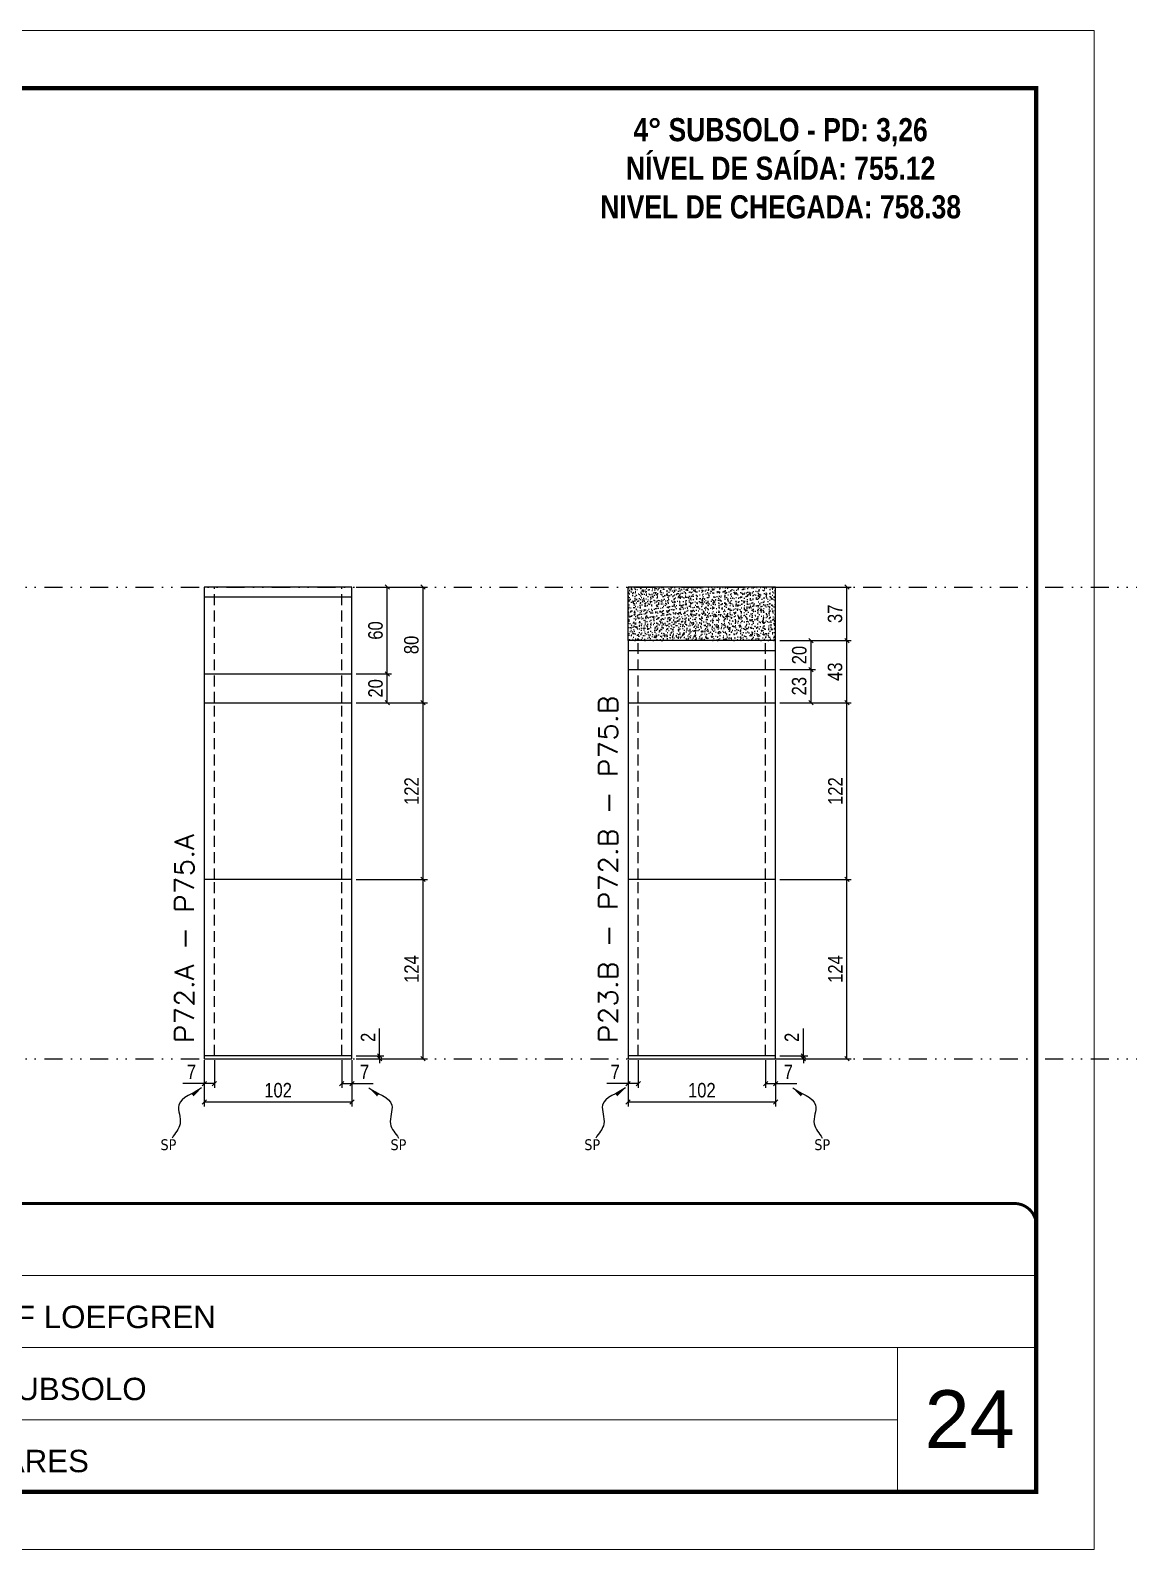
# Model space of a CAD drawing. Header units: millimetres. Extents: x 13777 to 27878, y -21631 to 6985.
# Drawn here: x 19932 to 20691, y 192 to 1242 of the extents above; entities that cross this region are included whole.
import ezdxf

# ---------------------------------------------------------------- set-up
doc = ezdxf.new("R2010")
doc.units = ezdxf.units.MM
for name, pattern in [('CONTINUO', [0]), ('DASHED', [0.75, 0.5, -0.25]), ('DIVIDE2', [0.625, 0.25, -0.125, 0, -0.125, 0, -0.125]), ('HIDDEN', [0.375, 0.25, -0.125])]:
    doc.linetypes.add(name, pattern=pattern)
for name, color, linetype, lineweight in [('CARIMBO', 255, 'Continuous', 9), ('Folhas', 255, 'Continuous', 9), ('SARRAFO DE PRESSAO', 251, 'DASHED', 9), ('Texto Seção', 7, 'Continuous', 15)]:
    doc.layers.add(name, color=color, linetype=linetype, lineweight=lineweight)
for name, color, linetype in [('COTA', 241, 'Continuous'), ('NOMENCLATURA', 7, 'Continuous'), ('Nível', 160, 'Continuous'), ('Painéis', 200, 'Continuous'), ('SARR_2.2x7', 40, 'Continuous'), ('Sarrafo de Pressão', 42, 'HIDDEN'), ('texto', 7, 'Continuous')]:
    doc.layers.add(name, color=color, linetype=linetype)
doc.styles.add('ARIAL', font='arial.ttf')
doc.styles.add('COTA TECNICA', font='techl___.ttf', dxfattribs={"height": 10})
doc.styles.add('COTA TECNICA-50', font='techl___.ttf', dxfattribs={"height": 10})
doc.styles.add('REGUA-120', font='ROMANS.shx', dxfattribs={"height": 15})
doc.styles.add('ROMANC', font='techb___.ttf', dxfattribs={"height": 2.5})
doc.styles.get("Standard").update_dxf_attribs({"font": 'arial.ttf'})
doc.styles.add('Tecnologia', font='')
doc.styles.get('Tecnologia').set_extended_font_data('Forgotten Futurist')
doc.dimstyles.new('COTA PAINEL-50', dxfattribs={"dimtxt": 10, "dimasz": 3, "dimexe": 3, "dimexo": 3, "dimgap": 3, "dimtad": 1, "dimdec": 1, "dimzin": 12, "dimdsep": 46, "dimtxsty": 'COTA TECNICA-50', "dimblk1": 'OBLIQUE', "dimblk2": 'OBLIQUE', "dimsah": 1, "dimcen": 0.9, "dimclrd": 4, "dimclre": 4, "dimclrt": 240, "dimadec": 1, "dimazin": 3, "dimtfac": 1, "dimtdec": 1, "dimtmove": 0, "dimatfit": 3, "dimfxl": 1, "dimtolj": 1, "dimtzin": 12, "dimarcsym": 0})
doc.dimstyles.new('PAINEL', dxfattribs={"dimtxt": 10, "dimasz": 3, "dimexe": 3, "dimexo": 3, "dimgap": 3, "dimtad": 1, "dimdec": 1, "dimzin": 12, "dimdsep": 46, "dimtxsty": 'COTA TECNICA', "dimblk1": 'OBLIQUE', "dimblk2": 'OBLIQUE', "dimsah": 1, "dimcen": 0.9, "dimclrd": 4, "dimclre": 4, "dimclrt": 240, "dimadec": 1, "dimazin": 3, "dimtfac": 1, "dimtdec": 1, "dimtmove": 0, "dimatfit": 3, "dimfxl": 1, "dimtolj": 1, "dimtzin": 12, "dimarcsym": 0})
doc.dimstyles.get("Standard").update_dxf_attribs({"dimtxt": 0.18, "dimasz": 0.18, "dimexe": 0.18, "dimexo": 0.0625, "dimgap": 0.09, "dimtad": 0, "dimtih": 1, "dimtoh": 1, "dimdec": 4, "dimzin": 0, "dimdsep": 46, "dimtxsty": 'Standard', "dimcen": 0.09, "dimadec": 0, "dimazin": 0, "dimtfac": 1, "dimtdec": 4, "dimtofl": 0, "dimtmove": 0, "dimatfit": 3, "dimfxl": 1, "dimtolj": 1, "dimtzin": 0, "dimarcsym": 0})

# ---------------------------------------------------------------- blocks, each defined once
blk = doc.blocks.new('9999999999')
at = {"color": 30, "linetype": 'CONTINUO'}
for p, q in [((98564.6, 34230.2), (98564.6, 34429.4)), ((98564.6, 34379.6), (99584, 34379.6)), ((98564.6, 34329.8), (99488, 34329.8)), ((99584, 34329.8), (99488, 34329.8)), ((99488, 34329.8), (99488, 34230.2)), ((98564.6, 34280), (99488, 34280))]:
    blk.add_line(p, q, dxfattribs=at)
at = {"color": 30, "linetype": 'CONTINUO', "const_width": 2}
blk.add_lwpolyline([(99584, 34230.2), (99584, 34414.4, 0.414214), (99569, 34429.4), (98229, 34429.4, 0.414214), (98214, 34414.4), (98214, 34245.2, 0.414214), (98229, 34230.2), (99584, 34230.2)], format="xyb", dxfattribs=at)
at = {"layer": 'Folhas'}
blk.add_lwpolyline([(98139, 34190.2), (99624, 34190.2), (99624, 35240.2), (98139, 35240.2)], close=True, dxfattribs=at)
at = {"layer": 'Folhas', "color": 30, "const_width": 3}
blk.add_lwpolyline([(98214, 34230.2), (99584, 34230.2), (99584, 35200.2), (98214, 35200.2)], close=True, dxfattribs=at)
at = {"color": 7, "linetype": 'Continuous', "ltscale": 5, "style": 'ARIAL'}
for s, height, p in [('SKR', 15.48, (98837.7, 34393.1)), ('LEAF LOEFGREN', 15.483, (98837.7, 34343.3)), ('4° SUBSOLO', 15.48, (98837.7, 34293.5)), ('NOVA SISTEMAS CONSTRUTIVOS', 11.059, (98263.2, 34267.2)), ('PILARES', 15.48, (98837.7, 34243.7))]:
    blk.add_text(s, height=height, dxfattribs=at).set_placement(p)
at = {"layer": 'Folhas', "color": 7, "style": 'Tecnologia', "width": 1.5}
for s, p in [('CLIENTE:', (98573.7, 34397.2)), ('OBRA:', (98573.7, 34347.3)), ('PAVIMENTO:', (98573.7, 34297.5)), ('PROJETO:', (98573.7, 34247.7))]:
    blk.add_text(s, height=14, dxfattribs=at).set_placement(p)
blk = doc.blocks.new('_Oblique')
at = {"color": 0, "linetype": 'ByBlock', "lineweight": -2}
blk.add_line((-0.5, -0.5), (0.5, 0.5), dxfattribs=at)
blk = doc.blocks.new('*D661')
at = {"layer": 'COTA', "color": 4, "lineweight": -2, "transparency": 16777216}
for p, q in [((20051.8, 530.1), (20051.8, 498.2)), ((20153.8, 530.1), (20153.8, 498.2)), ((20153.8, 501.2), (20051.8, 501.2))]:
    blk.add_line(p, q, dxfattribs=at)
at = {"layer": 'Defpoints', "color": 0, "transparency": 16777216}
for p in [(20051.8, 533.1), (20153.8, 533.1), (20051.8, 501.2)]:
    blk.add_point(p, dxfattribs=at)
at = {"layer": 'COTA', "color": 4, "lineweight": -2, "transparency": 16777216, "xscale": 3, "yscale": 3, "zscale": 3, "rotation": 180}
blk.add_blockref('_Oblique', (20051.8, 501.2), dxfattribs=at)
at = {"layer": 'COTA', "color": 4, "lineweight": -2, "transparency": 16777216, "xscale": 3, "yscale": 3, "zscale": 3}
blk.add_blockref('_Oblique', (20153.8, 501.2), dxfattribs=at)
at = {"layer": 'COTA', "color": 240, "transparency": 16777216, "insert": (20102.8, 509.3), "char_height": 10, "attachment_point": 5, "style": 'COTA TECNICA'}
blk.add_mtext('\\A1;102', dxfattribs=at)
blk = doc.blocks.new('*D662')
at = {"layer": 'COTA', "color": 4, "lineweight": -2, "transparency": 16777216}
for p, q in [((20146.8, 530.1), (20146.8, 510.9)), ((20153.8, 528.1), (20153.8, 510.9)), ((20146.8, 513.9), (20153.8, 513.9)), ((20153.8, 513.9), (20168.5, 513.9))]:
    blk.add_line(p, q, dxfattribs=at)
at = {"layer": 'Defpoints', "color": 0, "transparency": 16777216}
for p in [(20146.8, 533.1), (20153.8, 531.1), (20153.8, 513.9)]:
    blk.add_point(p, dxfattribs=at)
at = {"layer": 'COTA', "color": 4, "lineweight": -2, "transparency": 16777216, "xscale": 3, "yscale": 3, "zscale": 3, "rotation": 180}
blk.add_blockref('_Oblique', (20146.8, 513.9), dxfattribs=at)
at = {"layer": 'COTA', "color": 4, "lineweight": -2, "transparency": 16777216, "xscale": 3, "yscale": 3, "zscale": 3}
blk.add_blockref('_Oblique', (20153.8, 513.9), dxfattribs=at)
at = {"layer": 'COTA', "color": 240, "transparency": 16777216, "insert": (20162.6, 522), "char_height": 10, "attachment_point": 5, "style": 'COTA TECNICA-50'}
blk.add_mtext('\\A1;7', dxfattribs=at)
blk = doc.blocks.new('*D663')
at = {"layer": 'COTA', "color": 4, "lineweight": -2, "transparency": 16777216}
for p, q in [((20051.8, 528.1), (20051.8, 510.9)), ((20058.8, 530.1), (20058.8, 510.9)), ((20051.8, 513.9), (20037, 513.9)), ((20058.8, 513.9), (20051.8, 513.9))]:
    blk.add_line(p, q, dxfattribs=at)
at = {"layer": 'Defpoints', "color": 0, "transparency": 16777216}
for p in [(20051.8, 531.1), (20058.8, 533.1), (20051.8, 513.9)]:
    blk.add_point(p, dxfattribs=at)
at = {"layer": 'COTA', "color": 4, "lineweight": -2, "transparency": 16777216, "xscale": 3, "yscale": 3, "zscale": 3, "rotation": 180}
blk.add_blockref('_Oblique', (20051.8, 513.9), dxfattribs=at)
at = {"layer": 'COTA', "color": 4, "lineweight": -2, "transparency": 16777216, "xscale": 3, "yscale": 3, "zscale": 3}
blk.add_blockref('_Oblique', (20058.8, 513.9), dxfattribs=at)
at = {"layer": 'COTA', "color": 240, "transparency": 16777216, "insert": (20042.9, 522), "char_height": 10, "attachment_point": 5, "style": 'COTA TECNICA-50'}
blk.add_mtext('\\A1;7', dxfattribs=at)
blk = doc.blocks.new('*D664')
at = {"layer": 'COTA', "color": 4, "lineweight": -2, "transparency": 16777216}
for p, q in [((20173, 533.1), (20173, 551.9)), ((20156.8, 533.1), (20176, 533.1)), ((20156.8, 531.1), (20176, 531.1)), ((20173, 531.1), (20173, 533.1)), ((20173, 531.1), (20173, 528.1))]:
    blk.add_line(p, q, dxfattribs=at)
at = {"layer": 'Defpoints', "color": 0, "transparency": 16777216}
for p in [(20153.8, 533.1), (20153.8, 531.1), (20173, 531.1)]:
    blk.add_point(p, dxfattribs=at)
at = {"layer": 'COTA', "color": 4, "lineweight": -2, "transparency": 16777216, "xscale": 3, "yscale": 3, "zscale": 3}
for p, rotation in [((20173, 533.1), 270), ((20173, 531.1), 90)]:
    blk.add_blockref('_Oblique', p, dxfattribs=dict(at, rotation=rotation))
at = {"layer": 'COTA', "color": 240, "transparency": 16777216, "insert": (20165, 545.9), "char_height": 10, "attachment_point": 5, "rotation": 90, "style": 'COTA TECNICA-50'}
blk.add_mtext('\\A1;2', dxfattribs=at)
blk = doc.blocks.new('*D665')
at = {"layer": 'COTA', "color": 4, "lineweight": -2, "transparency": 16777216}
for p, q in [((20156.8, 777.1), (20206.1, 777.1)), ((20203.1, 655.1), (20203.1, 777.1)), ((20156.8, 655.1), (20206.1, 655.1))]:
    blk.add_line(p, q, dxfattribs=at)
at = {"layer": 'Defpoints', "color": 0, "transparency": 16777216}
for p in [(20153.8, 777.1), (20203.1, 777.1), (20153.8, 655.1)]:
    blk.add_point(p, dxfattribs=at)
at = {"layer": 'COTA', "color": 4, "lineweight": -2, "transparency": 16777216, "xscale": 3, "yscale": 3, "zscale": 3}
for p, rotation in [((20203.1, 777.1), 90), ((20203.1, 655.1), 270)]:
    blk.add_blockref('_Oblique', p, dxfattribs=dict(at, rotation=rotation))
at = {"layer": 'COTA', "color": 240, "transparency": 16777216, "insert": (20195.1, 716.1), "char_height": 10, "attachment_point": 5, "rotation": 90, "style": 'COTA TECNICA-50'}
blk.add_mtext('\\A1;122', dxfattribs=at)
blk = doc.blocks.new('*D666')
at = {"layer": 'COTA', "color": 4, "lineweight": -2, "transparency": 16777216}
for p, q in [((20156.8, 857.1), (20206.1, 857.1)), ((20203.1, 777.1), (20203.1, 857.1)), ((20156.8, 777.1), (20206.1, 777.1))]:
    blk.add_line(p, q, dxfattribs=at)
at = {"layer": 'Defpoints', "color": 0, "transparency": 16777216}
for p in [(20153.8, 857.1), (20203.1, 857.1), (20153.8, 777.1)]:
    blk.add_point(p, dxfattribs=at)
at = {"layer": 'COTA', "color": 4, "lineweight": -2, "transparency": 16777216, "xscale": 3, "yscale": 3, "zscale": 3}
for p, rotation in [((20203.1, 857.1), 90), ((20203.1, 777.1), 270)]:
    blk.add_blockref('_Oblique', p, dxfattribs=dict(at, rotation=rotation))
at = {"layer": 'COTA', "color": 240, "transparency": 16777216, "insert": (20195, 817.1), "char_height": 10, "attachment_point": 5, "rotation": 90, "style": 'COTA TECNICA-50'}
blk.add_mtext('\\A1;80', dxfattribs=at)
blk = doc.blocks.new('*D667')
at = {"layer": 'COTA', "color": 4, "linetype": 'ByBlock', "lineweight": -2, "transparency": 16777216}
for p, q in [((20156.8, 655.1), (20206.1, 655.1)), ((20203.1, 531.1), (20203.1, 655.1)), ((20156.8, 531.1), (20206.1, 531.1))]:
    blk.add_line(p, q, dxfattribs=at)
at = {"layer": 'Defpoints', "color": 0, "linetype": 'ByBlock', "transparency": 16777216}
for p in [(20153.8, 655.1), (20203.1, 655.1), (20153.8, 531.1)]:
    blk.add_point(p, dxfattribs=at)
at = {"layer": 'COTA', "color": 4, "linetype": 'ByBlock', "lineweight": -2, "transparency": 16777216, "xscale": 3, "yscale": 3, "zscale": 3}
for p, rotation in [((20203.1, 655.1), 90), ((20203.1, 531.1), 270)]:
    blk.add_blockref('_Oblique', p, dxfattribs=dict(at, rotation=rotation))
at = {"layer": 'COTA', "color": 240, "linetype": 'ByBlock', "transparency": 16777216, "insert": (20195.1, 593.1), "char_height": 10, "attachment_point": 5, "rotation": 90, "style": 'COTA TECNICA'}
blk.add_mtext('\\A1;124', dxfattribs=at)
blk = doc.blocks.new('*D668')
at = {"layer": 'COTA', "color": 4, "linetype": 'ByBlock', "lineweight": -2, "transparency": 16777216}
for p, q in [((20156.8, 655.1), (20206.1, 655.1)), ((20203.1, 531.1), (20203.1, 655.1)), ((20156.8, 531.1), (20206.1, 531.1))]:
    blk.add_line(p, q, dxfattribs=at)
at = {"layer": 'Defpoints', "color": 0, "linetype": 'ByBlock', "transparency": 16777216}
for p in [(20153.8, 655.1), (20203.1, 655.1), (20153.8, 531.1)]:
    blk.add_point(p, dxfattribs=at)
at = {"layer": 'COTA', "color": 4, "linetype": 'ByBlock', "lineweight": -2, "transparency": 16777216, "xscale": 3, "yscale": 3, "zscale": 3}
for p, rotation in [((20203.1, 655.1), 90), ((20203.1, 531.1), 270)]:
    blk.add_blockref('_Oblique', p, dxfattribs=dict(at, rotation=rotation))
at = {"layer": 'COTA', "color": 240, "linetype": 'ByBlock', "transparency": 16777216, "insert": (20195.1, 593.1), "char_height": 10, "attachment_point": 5, "rotation": 90, "style": 'COTA TECNICA'}
blk.add_mtext('\\A1;124', dxfattribs=at)
blk = doc.blocks.new('*D669')
at = {"layer": 'COTA', "color": 4, "lineweight": -2, "transparency": 16777216}
for p, q in [((20156.8, 797.1), (20181.3, 797.1)), ((20178.3, 777.1), (20178.3, 797.1)), ((20156.8, 777.1), (20181.3, 777.1))]:
    blk.add_line(p, q, dxfattribs=at)
at = {"layer": 'Defpoints', "color": 0, "transparency": 16777216}
for p in [(20153.8, 797.1), (20178.3, 797.1), (20153.8, 777.1)]:
    blk.add_point(p, dxfattribs=at)
at = {"layer": 'COTA', "color": 4, "lineweight": -2, "transparency": 16777216, "xscale": 3, "yscale": 3, "zscale": 3}
for p, rotation in [((20178.3, 797.1), 90), ((20178.3, 777.1), 270)]:
    blk.add_blockref('_Oblique', p, dxfattribs=dict(at, rotation=rotation))
at = {"layer": 'COTA', "color": 240, "transparency": 16777216, "insert": (20170.2, 787.1), "char_height": 10, "attachment_point": 5, "rotation": 90, "style": 'COTA TECNICA'}
blk.add_mtext('\\A1;20', dxfattribs=at)
blk = doc.blocks.new('*D670')
at = {"layer": 'COTA', "color": 4, "lineweight": -2, "transparency": 16777216}
for p, q in [((20156.8, 857.1), (20181.3, 857.1)), ((20178.3, 797.1), (20178.3, 857.1)), ((20156.8, 797.1), (20181.3, 797.1))]:
    blk.add_line(p, q, dxfattribs=at)
at = {"layer": 'Defpoints', "color": 0, "transparency": 16777216}
for p in [(20153.8, 857.1), (20178.3, 857.1), (20153.8, 797.1)]:
    blk.add_point(p, dxfattribs=at)
at = {"layer": 'COTA', "color": 4, "lineweight": -2, "transparency": 16777216, "xscale": 3, "yscale": 3, "zscale": 3}
for p, rotation in [((20178.3, 857.1), 90), ((20178.3, 797.1), 270)]:
    blk.add_blockref('_Oblique', p, dxfattribs=dict(at, rotation=rotation))
at = {"layer": 'COTA', "color": 240, "transparency": 16777216, "insert": (20170.2, 827.1), "char_height": 10, "attachment_point": 5, "rotation": 90, "style": 'COTA TECNICA'}
blk.add_mtext('\\A1;60', dxfattribs=at)
blk = doc.blocks.new('*D671')
at = {"layer": 'COTA', "color": 4, "lineweight": -2, "transparency": 16777216}
for p, q in [((20344.8, 530.1), (20344.8, 498.2)), ((20446.8, 530.1), (20446.8, 498.2)), ((20446.8, 501.2), (20344.8, 501.2))]:
    blk.add_line(p, q, dxfattribs=at)
at = {"layer": 'Defpoints', "color": 0, "transparency": 16777216}
for p in [(20344.8, 533.1), (20446.8, 533.1), (20344.8, 501.2)]:
    blk.add_point(p, dxfattribs=at)
at = {"layer": 'COTA', "color": 4, "lineweight": -2, "transparency": 16777216, "xscale": 3, "yscale": 3, "zscale": 3, "rotation": 180}
blk.add_blockref('_Oblique', (20344.8, 501.2), dxfattribs=at)
at = {"layer": 'COTA', "color": 4, "lineweight": -2, "transparency": 16777216, "xscale": 3, "yscale": 3, "zscale": 3}
blk.add_blockref('_Oblique', (20446.8, 501.2), dxfattribs=at)
at = {"layer": 'COTA', "color": 240, "transparency": 16777216, "insert": (20395.8, 509.3), "char_height": 10, "attachment_point": 5, "style": 'COTA TECNICA'}
blk.add_mtext('\\A1;102', dxfattribs=at)
blk = doc.blocks.new('*D672')
at = {"layer": 'COTA', "color": 4, "lineweight": -2, "transparency": 16777216}
for p, q in [((20439.8, 530.1), (20439.8, 510.9)), ((20446.8, 528.1), (20446.8, 510.9)), ((20439.8, 513.9), (20446.8, 513.9)), ((20446.8, 513.9), (20461.5, 513.9))]:
    blk.add_line(p, q, dxfattribs=at)
at = {"layer": 'Defpoints', "color": 0, "transparency": 16777216}
for p in [(20439.8, 533.1), (20446.8, 531.1), (20446.8, 513.9)]:
    blk.add_point(p, dxfattribs=at)
at = {"layer": 'COTA', "color": 4, "lineweight": -2, "transparency": 16777216, "xscale": 3, "yscale": 3, "zscale": 3, "rotation": 180}
blk.add_blockref('_Oblique', (20439.8, 513.9), dxfattribs=at)
at = {"layer": 'COTA', "color": 4, "lineweight": -2, "transparency": 16777216, "xscale": 3, "yscale": 3, "zscale": 3}
blk.add_blockref('_Oblique', (20446.8, 513.9), dxfattribs=at)
at = {"layer": 'COTA', "color": 240, "transparency": 16777216, "insert": (20455.6, 522), "char_height": 10, "attachment_point": 5, "style": 'COTA TECNICA-50'}
blk.add_mtext('\\A1;7', dxfattribs=at)
blk = doc.blocks.new('*D673')
at = {"layer": 'COTA', "color": 4, "lineweight": -2, "transparency": 16777216}
for p, q in [((20344.8, 528.1), (20344.8, 510.9)), ((20351.8, 530.1), (20351.8, 510.9)), ((20344.8, 513.9), (20330, 513.9)), ((20351.8, 513.9), (20344.8, 513.9))]:
    blk.add_line(p, q, dxfattribs=at)
at = {"layer": 'Defpoints', "color": 0, "transparency": 16777216}
for p in [(20344.8, 531.1), (20351.8, 533.1), (20344.8, 513.9)]:
    blk.add_point(p, dxfattribs=at)
at = {"layer": 'COTA', "color": 4, "lineweight": -2, "transparency": 16777216, "xscale": 3, "yscale": 3, "zscale": 3, "rotation": 180}
blk.add_blockref('_Oblique', (20344.8, 513.9), dxfattribs=at)
at = {"layer": 'COTA', "color": 4, "lineweight": -2, "transparency": 16777216, "xscale": 3, "yscale": 3, "zscale": 3}
blk.add_blockref('_Oblique', (20351.8, 513.9), dxfattribs=at)
at = {"layer": 'COTA', "color": 240, "transparency": 16777216, "insert": (20335.9, 522), "char_height": 10, "attachment_point": 5, "style": 'COTA TECNICA-50'}
blk.add_mtext('\\A1;7', dxfattribs=at)
blk = doc.blocks.new('*D674')
at = {"layer": 'COTA', "color": 4, "lineweight": -2, "transparency": 16777216}
for p, q in [((20466, 533.1), (20466, 551.9)), ((20449.8, 533.1), (20469, 533.1)), ((20449.8, 531.1), (20469, 531.1)), ((20466, 531.1), (20466, 533.1)), ((20466, 531.1), (20466, 528.1))]:
    blk.add_line(p, q, dxfattribs=at)
at = {"layer": 'Defpoints', "color": 0, "transparency": 16777216}
for p in [(20446.8, 533.1), (20446.8, 531.1), (20466, 531.1)]:
    blk.add_point(p, dxfattribs=at)
at = {"layer": 'COTA', "color": 4, "lineweight": -2, "transparency": 16777216, "xscale": 3, "yscale": 3, "zscale": 3}
for p, rotation in [((20466, 533.1), 270), ((20466, 531.1), 90)]:
    blk.add_blockref('_Oblique', p, dxfattribs=dict(at, rotation=rotation))
at = {"layer": 'COTA', "color": 240, "transparency": 16777216, "insert": (20458, 545.9), "char_height": 10, "attachment_point": 5, "rotation": 90, "style": 'COTA TECNICA-50'}
blk.add_mtext('\\A1;2', dxfattribs=at)
blk = doc.blocks.new('*D677')
at = {"layer": 'COTA', "color": 4, "lineweight": -2, "transparency": 16777216}
for p, q in [((20449.8, 857.1), (20499.1, 857.1)), ((20496.1, 820.1), (20496.1, 857.1)), ((20449.8, 820.1), (20499.1, 820.1))]:
    blk.add_line(p, q, dxfattribs=at)
at = {"layer": 'Defpoints', "color": 0, "transparency": 16777216}
for p in [(20446.8, 857.1), (20496.1, 857.1), (20446.8, 820.1)]:
    blk.add_point(p, dxfattribs=at)
at = {"layer": 'COTA', "color": 4, "lineweight": -2, "transparency": 16777216, "xscale": 3, "yscale": 3, "zscale": 3}
for p, rotation in [((20496.1, 857.1), 90), ((20496.1, 820.1), 270)]:
    blk.add_blockref('_Oblique', p, dxfattribs=dict(at, rotation=rotation))
at = {"layer": 'COTA', "color": 240, "transparency": 16777216, "insert": (20487.9, 838.6), "char_height": 10, "attachment_point": 5, "rotation": 90, "style": 'COTA TECNICA-50'}
blk.add_mtext('\\A1;37', dxfattribs=at)
blk = doc.blocks.new('*D675')
at = {"layer": 'COTA', "color": 4, "lineweight": -2, "transparency": 16777216}
for p, q in [((20449.8, 777.1), (20499.1, 777.1)), ((20496.1, 655.1), (20496.1, 777.1)), ((20449.8, 655.1), (20499.1, 655.1))]:
    blk.add_line(p, q, dxfattribs=at)
at = {"layer": 'Defpoints', "color": 0, "transparency": 16777216}
for p in [(20446.8, 777.1), (20496.1, 777.1), (20446.8, 655.1)]:
    blk.add_point(p, dxfattribs=at)
at = {"layer": 'COTA', "color": 4, "lineweight": -2, "transparency": 16777216, "xscale": 3, "yscale": 3, "zscale": 3}
for p, rotation in [((20496.1, 777.1), 90), ((20496.1, 655.1), 270)]:
    blk.add_blockref('_Oblique', p, dxfattribs=dict(at, rotation=rotation))
at = {"layer": 'COTA', "color": 240, "transparency": 16777216, "insert": (20488.1, 716.1), "char_height": 10, "attachment_point": 5, "rotation": 90, "style": 'COTA TECNICA-50'}
blk.add_mtext('\\A1;122', dxfattribs=at)
blk = doc.blocks.new('*D676')
at = {"layer": 'COTA', "color": 4, "lineweight": -2, "transparency": 16777216}
for p, q in [((20449.8, 820.1), (20499.1, 820.1)), ((20496.1, 777.1), (20496.1, 820.1)), ((20449.8, 777.1), (20499.1, 777.1))]:
    blk.add_line(p, q, dxfattribs=at)
at = {"layer": 'Defpoints', "color": 0, "transparency": 16777216}
for p in [(20446.8, 820.1), (20496.1, 820.1), (20446.8, 777.1)]:
    blk.add_point(p, dxfattribs=at)
at = {"layer": 'COTA', "color": 4, "lineweight": -2, "transparency": 16777216, "xscale": 3, "yscale": 3, "zscale": 3}
for p, rotation in [((20496.1, 820.1), 90), ((20496.1, 777.1), 270)]:
    blk.add_blockref('_Oblique', p, dxfattribs=dict(at, rotation=rotation))
at = {"layer": 'COTA', "color": 240, "transparency": 16777216, "insert": (20487.9, 798.6), "char_height": 10, "attachment_point": 5, "rotation": 90, "style": 'COTA TECNICA-50'}
blk.add_mtext('\\A1;43', dxfattribs=at)
blk = doc.blocks.new('*D678')
at = {"layer": 'COTA', "color": 4, "linetype": 'ByBlock', "lineweight": -2, "transparency": 16777216}
for p, q in [((20449.8, 655.1), (20499.1, 655.1)), ((20496.1, 531.1), (20496.1, 655.1)), ((20449.8, 531.1), (20499.1, 531.1))]:
    blk.add_line(p, q, dxfattribs=at)
at = {"layer": 'Defpoints', "color": 0, "linetype": 'ByBlock', "transparency": 16777216}
for p in [(20446.8, 655.1), (20496.1, 655.1), (20446.8, 531.1)]:
    blk.add_point(p, dxfattribs=at)
at = {"layer": 'COTA', "color": 4, "linetype": 'ByBlock', "lineweight": -2, "transparency": 16777216, "xscale": 3, "yscale": 3, "zscale": 3}
for p, rotation in [((20496.1, 655.1), 90), ((20496.1, 531.1), 270)]:
    blk.add_blockref('_Oblique', p, dxfattribs=dict(at, rotation=rotation))
at = {"layer": 'COTA', "color": 240, "linetype": 'ByBlock', "transparency": 16777216, "insert": (20488.1, 593.1), "char_height": 10, "attachment_point": 5, "rotation": 90, "style": 'COTA TECNICA'}
blk.add_mtext('\\A1;124', dxfattribs=at)
blk = doc.blocks.new('*D679')
at = {"layer": 'COTA', "color": 4, "linetype": 'ByBlock', "lineweight": -2, "transparency": 16777216}
for p, q in [((20449.8, 655.1), (20499.1, 655.1)), ((20496.1, 531.1), (20496.1, 655.1)), ((20449.8, 531.1), (20499.1, 531.1))]:
    blk.add_line(p, q, dxfattribs=at)
at = {"layer": 'Defpoints', "color": 0, "linetype": 'ByBlock', "transparency": 16777216}
for p in [(20446.8, 655.1), (20496.1, 655.1), (20446.8, 531.1)]:
    blk.add_point(p, dxfattribs=at)
at = {"layer": 'COTA', "color": 4, "linetype": 'ByBlock', "lineweight": -2, "transparency": 16777216, "xscale": 3, "yscale": 3, "zscale": 3}
for p, rotation in [((20496.1, 655.1), 90), ((20496.1, 531.1), 270)]:
    blk.add_blockref('_Oblique', p, dxfattribs=dict(at, rotation=rotation))
at = {"layer": 'COTA', "color": 240, "linetype": 'ByBlock', "transparency": 16777216, "insert": (20488.1, 593.1), "char_height": 10, "attachment_point": 5, "rotation": 90, "style": 'COTA TECNICA'}
blk.add_mtext('\\A1;124', dxfattribs=at)
blk = doc.blocks.new('*D680')
at = {"layer": 'COTA', "color": 4, "lineweight": -2, "transparency": 16777216}
for p, q in [((20449.8, 800.1), (20474.3, 800.1)), ((20471.3, 777.1), (20471.3, 800.1)), ((20449.8, 777.1), (20474.3, 777.1))]:
    blk.add_line(p, q, dxfattribs=at)
at = {"layer": 'Defpoints', "color": 0, "transparency": 16777216}
for p in [(20446.8, 800.1), (20471.3, 800.1), (20446.8, 777.1)]:
    blk.add_point(p, dxfattribs=at)
at = {"layer": 'COTA', "color": 4, "lineweight": -2, "transparency": 16777216, "xscale": 3, "yscale": 3, "zscale": 3}
for p, rotation in [((20471.3, 800.1), 90), ((20471.3, 777.1), 270)]:
    blk.add_blockref('_Oblique', p, dxfattribs=dict(at, rotation=rotation))
at = {"layer": 'COTA', "color": 240, "transparency": 16777216, "insert": (20463.1, 788.6), "char_height": 10, "attachment_point": 5, "rotation": 90, "style": 'COTA TECNICA'}
blk.add_mtext('\\A1;23', dxfattribs=at)
blk = doc.blocks.new('*D681')
at = {"layer": 'COTA', "color": 4, "lineweight": -2, "transparency": 16777216}
for p, q in [((20449.8, 820.1), (20474.3, 820.1)), ((20471.3, 800.1), (20471.3, 820.1)), ((20449.8, 800.1), (20474.3, 800.1))]:
    blk.add_line(p, q, dxfattribs=at)
at = {"layer": 'Defpoints', "color": 0, "transparency": 16777216}
for p in [(20446.8, 820.1), (20471.3, 820.1), (20446.8, 800.1)]:
    blk.add_point(p, dxfattribs=at)
at = {"layer": 'COTA', "color": 4, "lineweight": -2, "transparency": 16777216, "xscale": 3, "yscale": 3, "zscale": 3}
for p, rotation in [((20471.3, 820.1), 90), ((20471.3, 800.1), 270)]:
    blk.add_blockref('_Oblique', p, dxfattribs=dict(at, rotation=rotation))
at = {"layer": 'COTA', "color": 240, "transparency": 16777216, "insert": (20463.2, 810.1), "char_height": 10, "attachment_point": 5, "rotation": 90, "style": 'COTA TECNICA'}
blk.add_mtext('\\A1;20', dxfattribs=at)

msp = doc.modelspace()

# ---------------------------------------------------------------- hatches: boundary and pattern name
at = {"layer": 'COTA', "linetype": 'ByBlock'}
h = msp.add_hatch(dxfattribs=at)
h.set_pattern_fill('AR-CONC', color=256, scale=0.03)
h.set_pattern_definition([(50, (14902.6852, -10146.3077), (5.46554, -0.4781726), [0.5715, -6.2865]), (355, (14902.685, -10146.3077), (-1.0573026, 5.7317054), [0.4572, -5.0292175]), (100.451445, (14903.1407, -10146.3476), (4.4082374, 5.2535326), [0.4857003, -5.3427073]), (46.1842, (14902.685, -10144.784), (8.1323712, -1.26127), [0.85725, -9.42975]), (96.63556, (14903.363, -10144.889), (7.122124, 7.4227837), [0.7285507, -8.014068]), (351.18415, (14902.685, -10144.784), (7.122124, 7.422784), [0.685799, -7.543792]), (21, (14903.4472, -10145.1647), (4.5484317, -3.067956), [0.5715, -6.2865]), (326, (14903.447, -10145.1647), (1.8540609, 5.525639), [0.4572, -5.0292]), (71.451445, (14903.8263, -10145.4204), (6.4024926, 2.457683), [0.4857003, -5.3426981]), (37.5, (14902.6852, -10146.3077), (0.0926581, 2.53665117), [0, -4.96824, 0, -5.1054, 0, -5.04825]), (7.5, (14902.6852, -10146.3077), (2.0045899, 3.00541724), [0, -2.91084, 0, -4.85394, 0, -1.92405]), (327.5, (14900.986, -10146.3077), (4.06771786, -0.17186232), [0, -1.905, 0, -5.9436, 0, -7.8867]), (317.5, (14900.224, -10146.3077), (4.4438754, 0.7627947), [0, -2.4765, 0, -3.94716, 0, -5.6007])])
h.paths.add_polyline_path([(20446.77, 820.13), (20446.77, 857.13), (20344.77, 857.13), (20344.77, 820.13)])

# ---------------------------------------------------------------- linework, layer by layer
for p, q in [((20446.77, 857.13), (20344.77, 857.13)), ((20344.77, 820.13), (20344.77, 857.13)), ((20446.77, 820.13), (20446.77, 857.13))]:
    msp.add_line(p, q, dxfattribs=at)
at = {"layer": 'Nível', "color": 4, "linetype": 'DIVIDE2', "ltscale": 50}
for p, q in [((13777.11, 857.13), (21531.15, 857.13)), ((13777.11, 531.13), (21531.15, 531.13))]:
    msp.add_line(p, q, dxfattribs=at)
at = {"layer": 'Painéis'}
for p, q in [((20153.76, 857.13), (20051.76, 857.13)), ((20051.76, 857.13), (20051.76, 533.13)), ((20153.76, 533.13), (20153.76, 857.13)), ((20446.77, 820.13), (20344.77, 820.13)), ((20344.77, 820.13), (20344.77, 533.13)), ((20446.77, 533.13), (20446.77, 820.13)), ((20344.77, 800.13), (20446.77, 800.13)), ((20051.76, 797.13), (20153.76, 797.13)), ((20051.76, 777.13), (20153.76, 777.13)), ((20344.77, 777.13), (20446.77, 777.13)), ((20051.76, 655.13), (20153.76, 655.13)), ((20344.77, 655.13), (20446.77, 655.13))]:
    msp.add_line(p, q, dxfattribs=at)
for points in [[(20153.76, 533.13), (20051.76, 533.13), (20051.76, 531.13), (20153.76, 531.13)], [(20446.77, 533.13), (20344.77, 533.13), (20344.77, 531.13), (20446.77, 531.13)]]:
    msp.add_lwpolyline(points, close=True, dxfattribs=at)
at = {"layer": 'SARR_2.2x7'}
for p, q in [((20153.76, 850.13), (20051.76, 850.13)), ((20446.77, 813.13), (20344.77, 813.13))]:
    msp.add_line(p, q, dxfattribs=at)
at = {"layer": 'Sarrafo de Pressão', "ltscale": 30}
for p, q in [((20058.76, 777.13), (20058.76, 857.13)), ((20146.76, 777.13), (20146.76, 857.13)), ((20351.77, 777.13), (20351.77, 820.13)), ((20439.77, 777.13), (20439.77, 820.13)), ((20058.76, 655.13), (20058.76, 777.13)), ((20146.76, 655.13), (20146.76, 777.13)), ((20351.77, 655.13), (20351.77, 777.13)), ((20439.77, 655.13), (20439.77, 777.13)), ((20058.76, 533.13), (20058.76, 655.13)), ((20146.76, 533.13), (20146.76, 655.13)), ((20351.77, 533.13), (20351.77, 655.13)), ((20439.77, 533.13), (20439.77, 655.13))]:
    msp.add_line(p, q, dxfattribs=at)

# ---------------------------------------------------------------- block references
at = {"layer": 'SARRAFO DE PRESSAO', "color": 6, "linetype": 'ByBlock'}
msp.add_blockref('9999999999', (-78957.01, -33998.35), dxfattribs=at)

# ---------------------------------------------------------------- texts
at = {"layer": 'CARIMBO', "style": 'ARIAL'}
msp.add_text('24', height=40, dxfattribs=at).set_placement((20549.83, 262))
at = {"layer": 'NOMENCLATURA', "color": 2, "insert": (20450.25, 1207.91), "char_height": 16, "attachment_point": 2, "style": 'ROMANC'}
msp.add_mtext_dynamic_manual_height_columns('\\P4° SUBSOLO - PD: 3,26\\PNÍVEL DE SAÍDA: 755.12\\PNIVEL DE CHEGADA: 758.38', width=300.2766, gutter_width=1, heights=[0], dxfattribs=at)
at = {"layer": 'texto', "color": 0, "char_height": 7.5, "attachment_point": 5}
for insert in [(20026.99, 471.64), (20186.01, 471.64), (20319.99, 471.64), (20479.02, 471.64)]:
    msp.add_mtext('{\\fTahoma|b0|i0|c0|p34;\\C4;SP}', dxfattribs=dict(at, insert=insert))
at = {"layer": 'Texto Seção', "style": 'REGUA-120', "width": 1.1}
for s, p in [('P23.B - P72.B - P75.B', (20337.52, 541.9)), ('P72.A - P75.A', (20044.51, 541.9))]:
    msp.add_text(s, height=13, rotation=90, dxfattribs=at).set_placement(p)

# ---------------------------------------------------------------- dimensions: what is measured, and where the dimension line sits
at = {"layer": 'COTA'}
for base, p1, p2, angle, dimstyle, picture, middle in [((20203.13, 857.13), (20153.76, 777.13), (20153.76, 857.13), 90, 'COTA PAINEL-50', '*D666', (20195.01, 817.13)), ((20496.14, 857.13), (20446.77, 820.13), (20446.77, 857.13), 90, 'COTA PAINEL-50', '*D677', (20487.92, 838.63)), ((20496.14, 820.13), (20446.77, 777.13), (20446.77, 820.13), 90, 'COTA PAINEL-50', '*D676', (20487.92, 798.63)), ((20471.29, 800.13), (20446.77, 777.13), (20446.77, 800.13), 90, 'PAINEL', '*D680', (20463.07, 788.63)), ((20203.13, 777.13), (20153.76, 655.13), (20153.76, 777.13), 90, 'COTA PAINEL-50', '*D665', (20195.07, 716.13)), ((20496.14, 777.13), (20446.77, 655.13), (20446.77, 777.13), 90, 'COTA PAINEL-50', '*D675', (20488.08, 716.13)), ((20051.76, 513.89), (20058.76, 533.13), (20051.76, 531.13), 180, 'COTA PAINEL-50', '*D663', (20042.9, 521.97)), ((20344.77, 513.89), (20351.77, 533.13), (20344.77, 531.13), 180, 'COTA PAINEL-50', '*D673', (20335.9, 521.97))]:
    dim = msp.add_linear_dim(base=base, p1=p1, p2=p2, angle=angle, dimstyle=dimstyle, dxfattribs=at)
    dim.commit()
    dim.dimension.update_dxf_attribs({"geometry": picture, "text_midpoint": middle})
for base, p1, p2, angle, override, picture, middle in [((20178.29, 857.13), (20153.76, 797.13), (20153.76, 857.13), 270, {"dimtmove": 1}, '*D670', (20170.19, 827.13)), ((20051.76, 501.24), (20153.76, 533.13), (20051.76, 533.13), 180, {"dimarcsym": 2}, '*D661', (20102.76, 509.34)), ((20344.77, 501.24), (20446.77, 533.13), (20344.77, 533.13), 180, {"dimarcsym": 2}, '*D671', (20395.77, 509.34))]:
    dim = msp.add_linear_dim(base=base, p1=p1, p2=p2, angle=angle, dimstyle='PAINEL', override=override, dxfattribs=at)
    dim.commit()
    dim.dimension.update_dxf_attribs({"geometry": picture, "text_midpoint": middle})
dim = msp.add_linear_dim(base=(20471.29, 820.13), p1=(20446.77, 800.13), p2=(20446.77, 820.13), angle=90, dimstyle='PAINEL', override={"dimtmove": 1}, dxfattribs=at)
dim.commit()
dim.dimension.update_dxf_attribs({"geometry": '*D681', "text_midpoint": (20471.29, 810.13), "dimtype": 160})
for base, p1, p2, angle, dimstyle, picture, middle in [((20178.29, 797.13), (20153.76, 777.13), (20153.76, 797.13), 270, 'PAINEL', '*D669', (20178.29, 787.13)), ((20173.02, 531.13), (20153.76, 533.13), (20153.76, 531.13), 90, 'COTA PAINEL-50', '*D664', (20173.02, 545.88)), ((20466.03, 531.13), (20446.77, 533.13), (20446.77, 531.13), 90, 'COTA PAINEL-50', '*D674', (20466.03, 545.88))]:
    dim = msp.add_linear_dim(base=base, p1=p1, p2=p2, angle=angle, dimstyle=dimstyle, dxfattribs=at)
    dim.commit()
    dim.dimension.update_dxf_attribs({"geometry": picture, "text_midpoint": middle, "dimtype": 160})
at = {"layer": 'COTA', "linetype": 'ByBlock'}
for p1, p2, picture, middle in [((20153.76, 531.13), (20153.76, 655.13), '*D667', (20195.06, 593.13)), ((20153.76, 531.13), (20153.76, 655.13), '*D668', (20195.06, 593.13)), ((20446.77, 531.13), (20446.77, 655.13), '*D678', (20488.06, 593.13)), ((20446.77, 531.13), (20446.77, 655.13), '*D679', (20488.06, 593.13))]:
    dim = msp.add_aligned_dim(p1=p1, p2=p2, distance=-49.37, dimstyle='PAINEL', dxfattribs=at)
    dim.commit()
    dim.dimension.update_dxf_attribs({"geometry": picture, "text_midpoint": middle})
at = {"layer": 'COTA'}
for base, p1, p2, picture, middle in [((20153.76, 513.89), (20146.76, 533.13), (20153.76, 531.13), '*D662', (20162.63, 521.97)), ((20446.77, 513.89), (20439.77, 533.13), (20446.77, 531.13), '*D672', (20455.63, 521.97))]:
    dim = msp.add_linear_dim(base=base, p1=p1, p2=p2, dimstyle='COTA PAINEL-50', dxfattribs=at)
    dim.commit()
    dim.dimension.update_dxf_attribs({"geometry": picture, "text_midpoint": middle})

# ---------------------------------------------------------------- leaders
at = {"layer": 'COTA', "path_type": 1}
for points in [[(20049.94, 510.95), (20034.15, 499.12), (20035.08, 486.11), (20029.52, 476.33)], [(20165.59, 510.95), (20181.38, 499.12), (20180.45, 486.11), (20186.01, 476.33)], [(20342.94, 510.95), (20327.15, 499.12), (20328.08, 486.11), (20322.53, 476.33)], [(20458.6, 510.95), (20474.38, 499.12), (20473.46, 486.11), (20479.01, 476.33)]]:
    msp.add_leader(points, dimstyle='Standard', override={"dimasz": 8}, dxfattribs=at)

doc.saveas('drawing.dxf')
